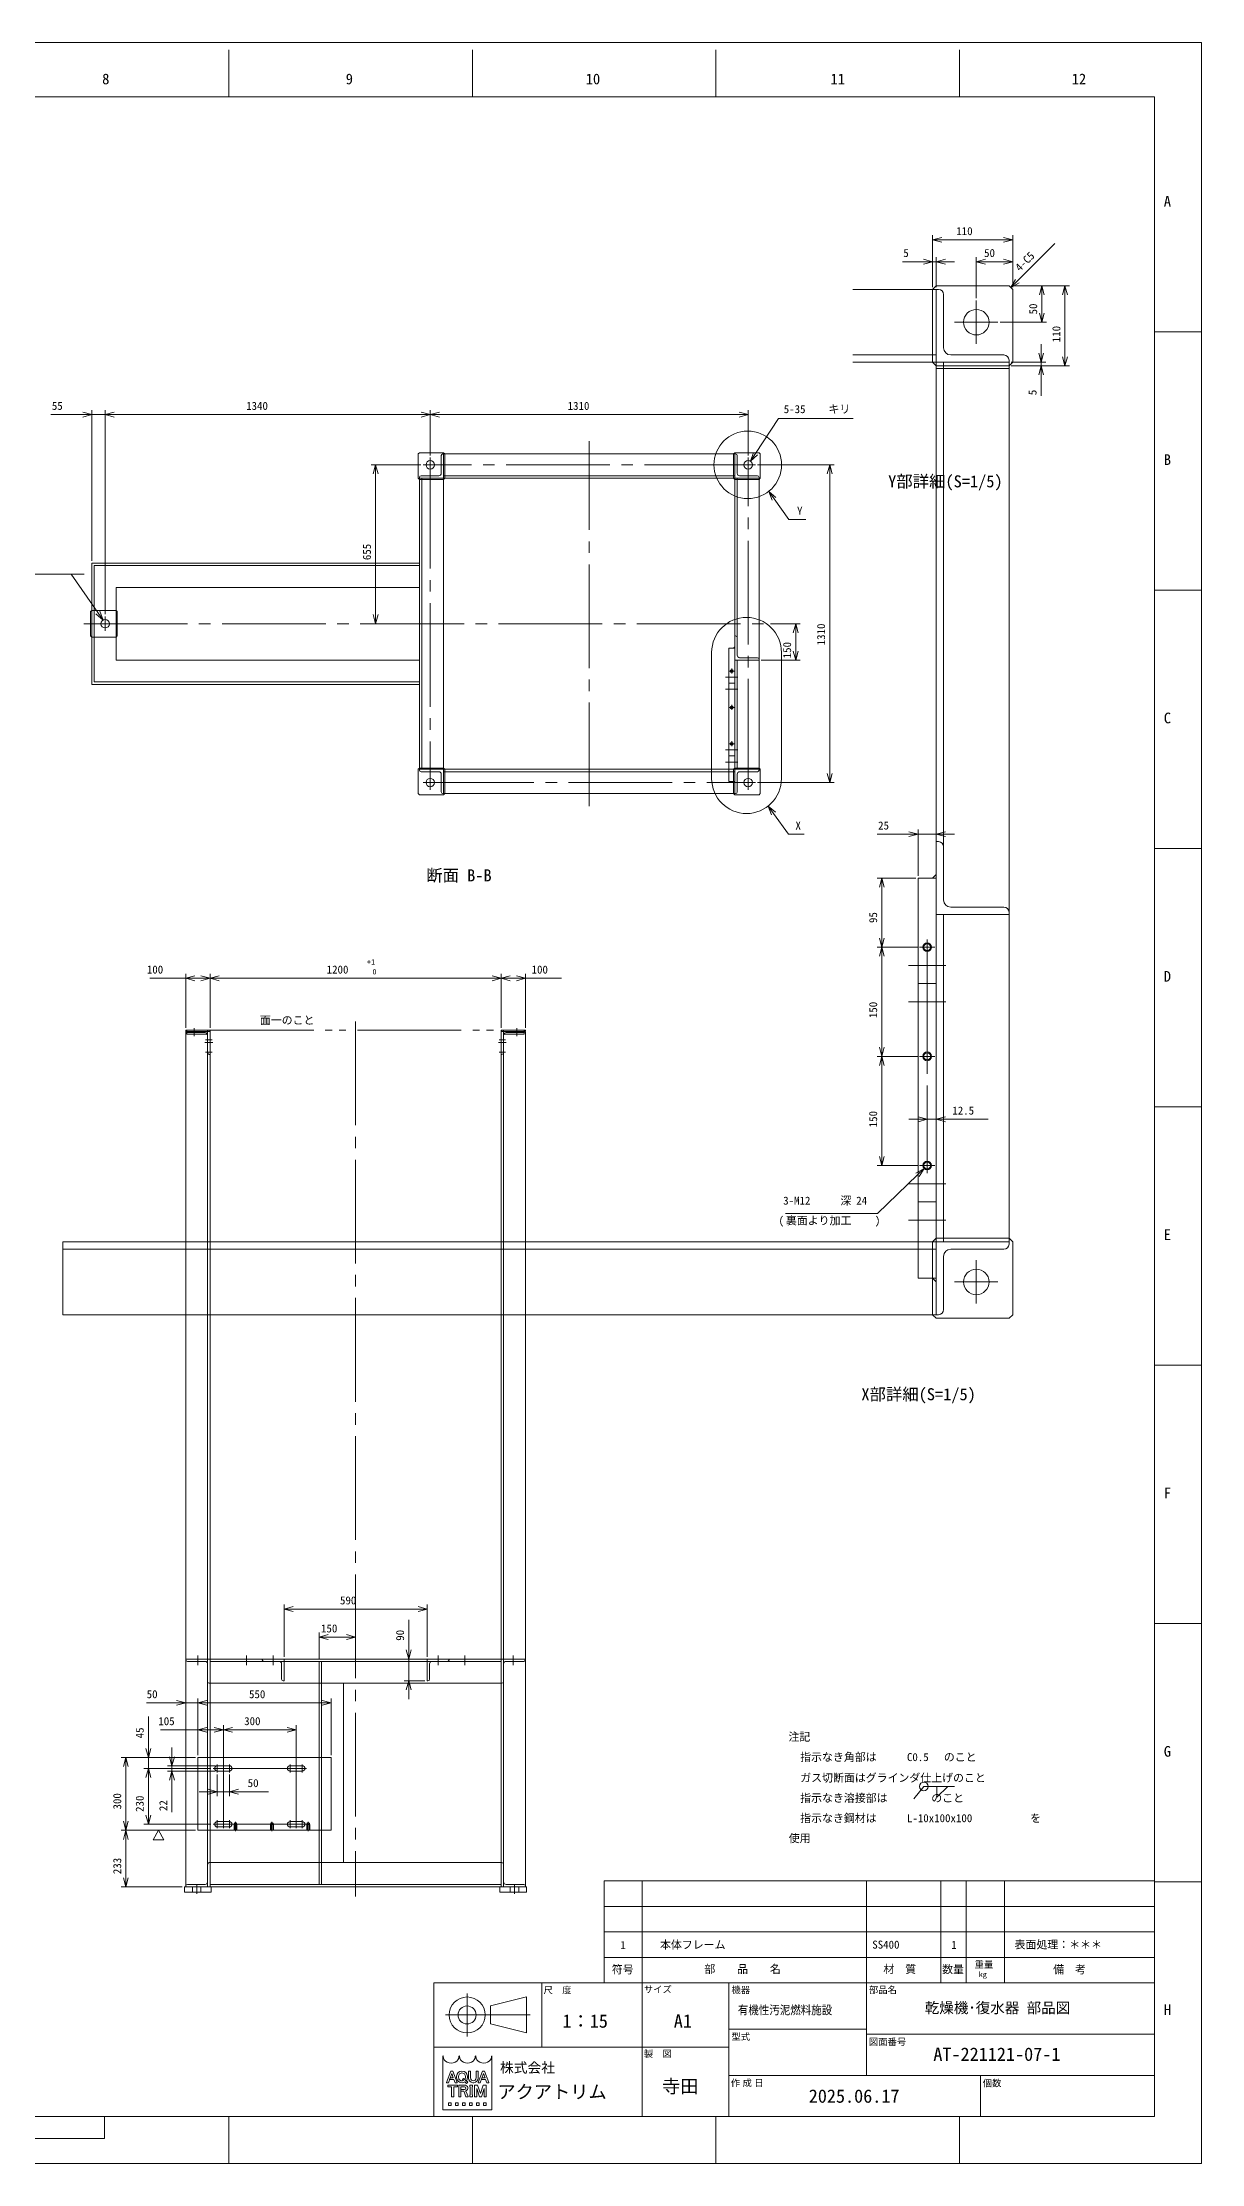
# Model space of a CAD drawing. Units: millimetres at full size, with parts at other scales. Extents: x -6212 to 6212, y -6130 to 4408.
# Drawn here: x 1434 to 6212, y -4336 to 4408 of the extents above; entities that cross this region are included whole.
import ezdxf
from ezdxf.enums import TextEntityAlignment as Align

# ---------------------------------------------------------------- set-up
doc = ezdxf.new("R2010")
doc.units = ezdxf.units.MM
doc.header["$LTSCALE"] = 47.4925
doc.linetypes.add('CHAIN2', pattern=[12, 9, -1, 1, -1])
doc.linetypes.add('DOUBLE_CHAIN2', pattern=[12.8, 9, -1, 0.6, -0.6, 0.6, -1])
for name, color, linetype, lineweight in [('0-0_90_FRAME', 2, 'Continuous', 9), ('0-1_91_BLANK', 6, 'Continuous', 9), ('0-2_08_DIM', 3, 'Continuous', 9), ('0-4_0', 134, 'Continuous', 9), ('0-5_05_CENTER', 2, 'CHAIN2', 9), ('0-6_04_HIDDEN', 7, 'Continuous', 9), ('0-7_10_DRAFT', 1, 'Continuous', 9), ('0-8_06_PHANTOM', 7, 'DOUBLE_CHAIN2', 9)]:
    doc.layers.add(name, color=color, linetype=linetype, lineweight=lineweight)
doc.layers.add('0-3_07_TEXT', color=3, linetype='Continuous')
doc.styles.add('ＭＳ ゴシック', font='')
doc.styles.add('ＭＳ Ｐゴシック', font='')
doc.styles.get('ＭＳ ゴシック').set_extended_font_data('MS Gothic')
doc.styles.get('ＭＳ Ｐゴシック').set_extended_font_data('MS PGothic')

# ---------------------------------------------------------------- blocks, each defined once
blk = doc.blocks.new('Weld-line')
at = {"layer": '0-2_08_DIM'}
blk.add_line((0, 0), (1, 0), dxfattribs=at)
blk = doc.blocks.new('Weld10-s5')
at = {"layer": '0-2_08_DIM'}
blk.add_circle((0, 0), 2, dxfattribs=at)
blk = doc.blocks.new('Weld10-a1')
at = {"layer": '0-2_08_DIM'}
blk.add_lwpolyline([(5, 0), (0, 5), (0, 0)], close=True, dxfattribs=at)
blk = doc.blocks.new('Jis_w20130906110600')
at = {"layer": '0-2_08_DIM'}
blk.add_line((-4.631, -5.765), (0, 0), dxfattribs=at)
blk.add_blockref('Weld10-s5', (0, 0), dxfattribs=at)
at = {"layer": '0-2_08_DIM', "xscale": 14, "yscale": 14}
blk.add_blockref('Weld-line', (0, 0), dxfattribs=at)
at = {"layer": '0-2_08_DIM', "xscale": -1, "rotation": 180}
blk.add_blockref('Weld10-a1', (6, 0), dxfattribs=at)
blk = doc.blocks.new('A$C508A7F88')
at = {"layer": '0-6_04_HIDDEN'}
for p, q in [((0, 0), (0, -90)), ((0, 0), (90, 0)), ((90, -3), (90, 0)), ((10, -83), (10, -20)), ((20, -10), (83, -10)), ((3, -90), (0, -90))]:
    blk.add_line(p, q, dxfattribs=at)
for centre, radius, start, end in [((3, -83), 7, 270, 0), ((20, -20), 10, 90, 180), ((83, -3), 7, 270, 0)]:
    blk.add_arc(centre, radius, start, end, dxfattribs=at)
blk = doc.blocks.new('A$C2B834F33')
at = {"layer": '0-6_04_HIDDEN'}
for p, q in [((0, 0), (-100, 0)), ((-100, -3), (-100, 0)), ((0, 0), (0, -100)), ((-93, -10), (-20, -10)), ((-10, -20), (-10, -93)), ((-3, -100), (0, -100))]:
    blk.add_line(p, q, dxfattribs=at)
for centre, radius, start, end in [((-93, -3), 7, 180, 270), ((-20, -20), 10, 0, 90), ((-3, -93), 7, 180, 270)]:
    blk.add_arc(centre, radius, start, end, dxfattribs=at)
blk = doc.blocks.new('M12Tz_1')
at = {"layer": '0-5_05_CENTER'}
for p, q in [((10.33, 0), (-10.33, 0)), ((0, -10.33), (0, 10.33))]:
    blk.add_line(p, q, dxfattribs=at)
at = {"layer": '0-6_04_HIDDEN'}
for radius in [6, 4.75]:
    blk.add_circle((0, 0), radius, dxfattribs=at)
blk = doc.blocks.new('p1ba01')
at = {"layer": '0-2_08_DIM'}
for p, q in [((0, 0), (-1.5, 2.598)), ((-1.5, 2.598), (1.5, 2.598)), ((1.5, 2.598), (0, 0))]:
    blk.add_line(p, q, dxfattribs=at)
blk = doc.blocks.new('A$C392A381D')
at = {"layer": '0-4_0'}
for p, q in [((22.5, 1095), (22.5, 398)), ((22.5, 345), (22.5, -105)), ((-1187.5, -115), (-12.5, -115))]:
    blk.add_line(p, q, dxfattribs=at)
for points in [[(12.5, 1095), (112.5, 1095), (112.5, -105), (12.5, -105)], [(-12.5, -155), (12.5, -155), (12.5, 395), (-12.5, 395)]]:
    blk.add_lwpolyline(points, close=True, dxfattribs=at)
at = {"layer": '0-4_0', "color": 3}
for points in [[(12.5, 395), (7.5, 395), (12.5, 400)], [(12.5, -155), (7.5, -155), (12.5, -160)]]:
    blk.add_lwpolyline(points, close=True, dxfattribs=at)
at = {"layer": '0-4_0'}
for points in [[(-12.5, -105), (-1187.5, -105), (-1187.5, -205), (12.5, -205), (12.5, -105)], [(112.5, -100), (117.5, -105), (117.5, -205), (112.5, -210), (12.5, -210), (7.5, -205)]]:
    blk.add_lwpolyline(points, dxfattribs=at)
blk.add_circle((67.5, -160), 17.5, dxfattribs=at)
at = {"layer": '0-5_05_CENTER'}
for p, q in [((-25.54, 275), (25.42, 275)), ((-25.54, 225), (25.42, 225)), ((-25.54, -25), (25.42, -25)), ((-25.54, -75), (25.42, -75)), ((67.5, -130.28), (67.5, -189.72)), ((97.22, -160), (37.78, -160))]:
    blk.add_line(p, q, dxfattribs=at)
at = {"layer": '0-6_04_HIDDEN'}
for p, q in [((-12.5, -105), (12.5, -105)), ((-12.5, -115), (12.5, -115)), ((12.5, -100), (112.5, -100))]:
    blk.add_line(p, q, dxfattribs=at)
blk.add_lwpolyline([(7.5, -205), (7.5, -105), (12.5, -100)], dxfattribs=at)
at = {"layer": '0-7_10_DRAFT'}
for p, q in [((-12.5, 250), (12.5, 250)), ((-12.5, -50), (12.5, -50))]:
    blk.add_line(p, q, dxfattribs=at)
at = {"layer": '0-4_0', "rotation": 180}
blk.add_blockref('A$C2B834F33', (12.5, 345), dxfattribs=at)
at = {"layer": '0-4_0', "xscale": -1}
blk.add_blockref('A$C2B834F33', (12.5, -105), dxfattribs=at)
at = {"layer": '0-6_04_HIDDEN', "rotation": 180}
for p in [(0, 300), (0, 150), (0, 0)]:
    blk.add_blockref('M12Tz_1', p, dxfattribs=at)
blk = doc.blocks.new('_Open30')
at = {"layer": '0-2_08_DIM'}
blk.add_line((0, 0), (-1, 0), dxfattribs=at)
blk.add_lwpolyline([(-1, 0.268), (0, 0), (-1, -0.268)], dxfattribs=at)

msp = doc.modelspace()

# ---------------------------------------------------------------- linework, layer by layer
at = {"layer": '0-0_90_FRAME'}
for p, q in [((2202.13, 4183.47), (2202.13, 4377.9)), ((3206.13, 4183.47), (3206.13, 4377.9)), ((4210.14, 4183.47), (4210.14, 4377.9)), ((5214.14, 4183.47), (5214.14, 4377.9)), ((6211.51, 3215.44), (6017.08, 3215.44)), ((6211.51, 2150.48), (6017.08, 2150.48)), ((6211.51, 1085.52), (6017.08, 1085.52)), ((6211.51, -1044.4), (6017.08, -1044.4)), ((6211.51, -2109.35), (6017.08, -2109.35)), ((3748.76, -3170.77), (3748.76, -3590.77)), ((3748.76, -3170.77), (6017.08, -3170.77)), ((3906.26, -3170.77), (3906.26, -3590.77)), ((4830.11, -3170.77), (4830.11, -3590.77)), ((5136.78, -3170.77), (5136.78, -3590.77)), ((5241.78, -3170.77), (5241.78, -3590.77)), ((5399.28, -3170.77), (5399.28, -3590.77)), ((6211.51, -3174.31), (6017.08, -3174.31)), ((3748.76, -3275.77), (6017.08, -3275.77)), ((3748.76, -3380.77), (6017.08, -3380.77)), ((3748.76, -3485.77), (6017.08, -3485.77)), ((3099.13, -4002.56), (3099.13, -4002.33)), ((3099.13, -4002.56), (3107.75, -4002.56)), ((3105.36, -4012.17), (3144.74, -4012.17)), ((3105.36, -4012.17), (3105.36, -4018.89)), ((3105.36, -4018.89), (3119.77, -4018.89)), ((3107.75, -4002.56), (3121.22, -3964.73)), ((3112.45, -3989.9), (3115.05, -3982.6)), ((3112.45, -3989.9), (3130.18, -3989.9)), ((3115.05, -3982.6), (3127.58, -3982.6)), ((3117.24, -3954.54), (3125.2, -3954.54)), ((3120.73, -4060.2), (3120.73, -4019.86)), ((3127.58, -3982.6), (3121.22, -3964.73)), ((3143.31, -4002.33), (3125.2, -3954.54)), ((3129.37, -4060.2), (3129.37, -4019.86)), ((3130.33, -4018.89), (3144.74, -4018.89)), ((3141.27, -3975.67), (3141.27, -3981.43)), ((3143.31, -4002.56), (3143.31, -4002.33)), ((3144.74, -4012.17), (3144.74, -4018.89)), ((3149.27, -3976.23), (3149.27, -3980.84)), ((3150.22, -4012.17), (3150.22, -4060.2)), ((3150.22, -4012.17), (3172.31, -4012.17)), ((3158.86, -4018.89), (3173.46, -4018.89)), ((3165.22, -3989.83), (3169.48, -3985.31)), ((3165.22, -3989.83), (3169.14, -3993.65)), ((3169.48, -3985.31), (3187.27, -3999.97)), ((3174.6, -3989.31), (3180.79, -3994.41)), ((3175.03, -3999.38), (3181.71, -4005.88)), ((3177.45, -3976.23), (3177.45, -3980.84)), ((3181.71, -4005.88), (3187.27, -3999.97)), ((3185.45, -3975.67), (3185.45, -3981.43)), ((3189.89, -3983.17), (3189.89, -3954.54)), ((3198.54, -3954.54), (3189.89, -3954.54)), ((3196.06, -4012.17), (3206.63, -4012.17)), ((3196.06, -4012.17), (3196.06, -4018.89)), ((3197.02, -4052.52), (3197.02, -4019.86)), ((3198.54, -3981.43), (3198.54, -3954.54)), ((3205.67, -4052.52), (3205.67, -4019.86)), ((3206.63, -4012.17), (3206.63, -4018.89)), ((3211.51, -4002.56), (3208.62, -4002.56)), ((3215.28, -4012.17), (3227.83, -4012.17)), ((3239.3, -4047.05), (3227.83, -4012.17)), ((3229.75, -4002.56), (3229.75, -4002.33)), ((3229.75, -4002.56), (3238.37, -4002.56)), ((3230.24, -3983.17), (3230.24, -3954.54)), ((3238.37, -4002.56), (3251.84, -3964.73)), ((3239.3, -4047.05), (3250.77, -4012.17)), ((3243.07, -3989.9), (3245.67, -3982.6)), ((3243.07, -3989.9), (3260.81, -3989.9)), ((3245.67, -3982.6), (3258.21, -3982.6)), ((3247.86, -3954.54), (3255.83, -3954.54)), ((3263.32, -4012.17), (3250.77, -4012.17)), ((3258.21, -3982.6), (3251.84, -3964.73)), ((3273.94, -4002.33), (3255.83, -3954.54)), ((3273.94, -4002.56), (3273.94, -4002.33)), ((3107.76, -4085.35), (3107.76, -4096.88)), ((3120.73, -4060.2), (3129.37, -4060.2)), ((3136.58, -4085.35), (3136.58, -4096.88)), ((3159.15, -4037.44), (3159.15, -4030.72)), ((3159.15, -4030.72), (3173.46, -4030.72)), ((3159.15, -4037.44), (3168.58, -4037.44)), ((3165.4, -4085.35), (3165.4, -4096.88)), ((3172.15, -4039.85), (3179.46, -4060.2)), ((3179.46, -4060.2), (3188.78, -4060.2)), ((3180.5, -4039.55), (3188.78, -4059.82)), ((3188.78, -4059.82), (3188.78, -4060.2)), ((3194.22, -4085.35), (3194.22, -4096.88)), ((3196.06, -4060.2), (3196.06, -4053.48)), ((3223.04, -4085.35), (3223.04, -4096.88)), ((3234.98, -4060.2), (3223.92, -4026.58)), ((3234.98, -4060.2), (3243.62, -4060.2)), ((3243.62, -4060.2), (3254.68, -4026.58)), ((3263.38, -4085.35), (3263.38, -4096.88)), ((2202.13, -4335.9), (2202.13, -4142.34)), ((3206.13, -4335.9), (3206.13, -4142.34)), ((4210.14, -4335.9), (4210.14, -4142.34)), ((5214.14, -4335.9), (5214.14, -4142.34))]:
    msp.add_line(p, q, dxfattribs=at)
at = {"layer": '0-0_90_FRAME', "color": 6}
for p, q in [((6211.51, 20.56), (6017.08, 20.56)), ((1689.74, -4232.08), (1689.74, -4142.34)), ((-1301.48, -4232.08), (1689.74, -4232.08))]:
    msp.add_line(p, q, dxfattribs=at)
at = {"layer": '0-0_90_FRAME', "color": 134}
for p, q in [((3184.44, -3812.46), (3184.44, -3634.26)), ((3492.58, -3855.95), (3492.58, -3590.77)), ((3748.76, -3590.77), (6017.08, -3590.77)), ((3906.26, -4142.34), (3906.26, -3590.77)), ((4263.69, -4142.34), (4263.69, -3590.77)), ((4830.11, -3590.77), (4830.11, -3972.63)), ((3095.34, -3723.36), (3444.32, -3723.36)), ((4263.69, -3781.7), (4830.11, -3781.7)), ((4830.11, -3802.91), (6017.08, -3802.91)), ((4263.69, -3855.95), (3047.08, -3855.95)), ((4263.69, -3972.63), (6017.08, -3972.63)), ((5300.72, -3972.63), (5300.72, -4142.34))]:
    msp.add_line(p, q, dxfattribs=at)
at = {"layer": '0-0_90_FRAME', "color": 6}
msp.add_lwpolyline([(-5628.82, -4142.34), (6017.08, -4142.34), (6017.08, 4183.47), (-5628.82, 4183.47)], close=True, dxfattribs=at)
at = {"layer": '0-0_90_FRAME', "color": 134}
for points in [[(3047.08, -4142.34), (6017.08, -4142.34), (6017.08, -3590.77), (3047.08, -3590.77)], [(3280.97, -3686.23), (3429.47, -3649.11), (3429.47, -3797.61), (3280.97, -3760.48)]]:
    msp.add_lwpolyline(points, close=True, dxfattribs=at)
at = {"layer": '0-0_90_FRAME'}
for points in [[(3286.43, -3892.27), (3286.43, -4114.17), (3084.71, -4114.17), (3084.71, -3892.27)], [(3099.13, -4002.56), (3099.13, -4002.33), (3117.24, -3954.54)], [(3143.31, -4002.56), (3134.69, -4002.56), (3130.18, -3989.9)], [(3150.22, -4060.2), (3158.86, -4060.2), (3158.86, -4018.89)], [(3215.28, -4012.17), (3215.28, -4060.2), (3223.93, -4060.2), (3223.92, -4026.58)], [(3221.59, -3981.43), (3221.59, -3954.54), (3230.24, -3954.54)], [(3229.75, -4002.56), (3229.75, -4002.33), (3247.86, -3954.54)], [(3254.68, -4026.58), (3254.68, -4060.2), (3263.32, -4060.2), (3263.32, -4012.17)], [(3273.94, -4002.56), (3265.32, -4002.56), (3260.81, -3989.9)], [(3107.76, -4085.35), (3119.29, -4085.35), (3119.29, -4096.88), (3107.76, -4096.88)], [(3136.58, -4085.35), (3148.11, -4085.35), (3148.11, -4096.88), (3136.58, -4096.88)], [(3165.4, -4085.35), (3176.93, -4085.35), (3176.93, -4096.88), (3165.4, -4096.88)], [(3194.22, -4085.35), (3205.74, -4085.35), (3205.74, -4096.88), (3194.22, -4096.88)], [(3196.06, -4060.2), (3206.63, -4060.2), (3206.63, -4053.48)], [(3223.04, -4085.35), (3234.56, -4085.35), (3234.56, -4096.88), (3223.04, -4096.88)], [(3263.38, -4085.35), (3251.85, -4085.35), (3251.85, -4096.88), (3263.38, -4096.88)]]:
    msp.add_lwpolyline(points, dxfattribs=at)
at = {"layer": '0-0_90_FRAME', "color": 134}
for radius in [74.25, 37.12]:
    msp.add_circle((3184.44, -3723.36), radius, dxfattribs=at)
at = {"layer": '0-0_90_FRAME'}
for centre, radius, start, end in [((3084.71, -3893.24), 0.961, 0, 90), ((3151.95, -3893.24), 0.961, 0, 180), ((3151.95, -3893.24), 0.961, 0, 90), ((3219.19, -3893.24), 0.961, 0, 180), ((3286.43, -3893.24), 0.961, 90, 180), ((3119.77, -4019.86), 0.961, 0, 90), ((3130.33, -4019.86), 0.961, 90, 180), ((3173.26, -4024.81), 5.91, 271.99706, 88.00294), ((3210.2, -3982.3), 20.32, 182.45003, 265.55526), ((3196.06, -4019.86), 0.961, 0, 90), ((3215.69, -3981.66), 17.15, 179.25279, 218.96457), ((3210.07, -3978.43), 15.99, 241.15773, 298.84227), ((3206.63, -4019.86), 0.961, 90, 180), ((3209.93, -3982.3), 20.32, 274.44474, 357.54997), ((3204.44, -3981.66), 17.15, 321.03543, 0.74721), ((3168.58, -4041.28), 3.84, 21.9283, 90), ((3174.69, -4041.93), 6.28, 22.27295, 58.55311), ((3196.06, -4052.52), 0.961, 270, 0), ((3206.63, -4052.52), 0.961, 180, 270)]:
    msp.add_arc(centre, radius, start, end, dxfattribs=at)
for centre, major_axis, ratio, start_param, end_param in [((3118.33, -3893.24), (-32.66, 0), 0.882353, 6.2831853, 9.424778), ((3185.57, -3893.24), (-32.66, 0), 0.882353, 6.2831853, 9.424778), ((3252.81, -3893.24), (-32.66, 0), 0.882353, 6.2831853, 9.424778), ((3163.36, -3975.67), (-22.09, 0), 0.956522, 3.1415927, 6.2831853), ((3163.36, -3981.43), (-22.09, 0), 0.956522, 6.2831853, 8.4104559), ((3163.36, -3976.23), (14.09, 0), 0.994718, 6.2831853, 9.424778), ((3163.36, -3980.87), (14.09, 0), 0.995036, 3.1415927, 5.1354926), ((3172.31, -4024.81), (-15.51, 0), 0.81482, 1.9440695, 4.712389), ((3163.36, -3980.87), (14.09, 0), 0.995036, 5.6366671, 6.2831853), ((3163.36, -3981.43), (-22.09, 0), 0.956522, 2.4802046, 3.1415927)]:
    msp.add_ellipse(centre, major_axis=major_axis, ratio=ratio, start_param=start_param, end_param=end_param, dxfattribs=at)
at = {"layer": '0-1_91_BLANK'}
msp.add_lwpolyline([(-6211.51, -4335.9), (6211.51, -4335.9), (6211.51, 4407.9), (-6211.51, 4407.9)], close=True, dxfattribs=at)
at = {"layer": '0-2_08_DIM'}
for p, q in [((5103.05, 3398.9), (5103.05, 3613.06)), ((5395.55, 3594.31), (5140.55, 3594.31)), ((5433.05, 3398.9), (5433.05, 3613.06)), ((5065.55, 3504.12), (4979.3, 3504.12)), ((5103.05, 3398.9), (5103.05, 3522.87)), ((5118.05, 3504.12), (5103.05, 3504.12)), ((5118.05, 3398.9), (5118.05, 3522.87)), ((5155.55, 3504.12), (5193.05, 3504.12)), ((5283.05, 3353.07), (5283.05, 3522.87)), ((5320.55, 3504.12), (5395.55, 3504.12)), ((5433.05, 3398.9), (5433.05, 3522.87)), ((5452.07, 3423.54), (5607.31, 3578.78)), ((5427.43, 3404.53), (5571.97, 3404.53)), ((5427.43, 3404.53), (5667.33, 3404.53)), ((5553.22, 3292.03), (5553.22, 3367.03)), ((5648.58, 3112.03), (5648.58, 3367.03)), ((5381.59, 3254.53), (5571.97, 3254.53)), ((5550.49, 3127.03), (5550.49, 3164.53)), ((5427.43, 3089.53), (5569.24, 3089.53)), ((5427.43, 3074.53), (5569.24, 3074.53)), ((5427.43, 3074.53), (5667.33, 3074.53)), ((5550.49, 3089.53), (5550.49, 3074.53)), ((5550.49, 3037.03), (5550.49, 2950.78)), ((1637.61, 2270.97), (1637.61, 2892.61)), ((1692.61, 2050.69), (1692.61, 2892.61)), ((1692.61, 2050.69), (1692.61, 2892.61)), ((3032.61, 2705.69), (3032.61, 2892.61)), ((3032.61, 2705.69), (3032.61, 2892.61)), ((4342.61, 2705.69), (4342.61, 2892.61)), ((1600.11, 2873.86), (1468.86, 2873.86)), ((1692.61, 2873.86), (1637.61, 2873.86)), ((2995.11, 2873.86), (1730.11, 2873.86)), ((1730.11, 2873.86), (1767.61, 2873.86)), ((3070.11, 2873.86), (4305.11, 2873.86)), ((2993.52, 2666.59), (2788.42, 2666.59)), ((2807.17, 2629.09), (2807.17, 2049.09)), ((4381.71, 2666.59), (4697.69, 2666.59)), ((4678.94, 2629.09), (4678.94, 1394.09)), ((4516.35, 2441.7), (4580.64, 2441.7)), ((1150.61, 2216.4), (1605.91, 2216.4)), ((2816.55, 2011.59), (2788.42, 2011.59)), ((4435.3, 2011.59), (4557.69, 2011.59)), ((4538.94, 1899.09), (4538.94, 1974.09)), ((4396.99, 1861.59), (4557.69, 1861.59)), ((4381.71, 1356.59), (4697.69, 1356.59)), ((4514.08, 1144.47), (4574.08, 1144.47)), ((5005.55, 1144.14), (4874.3, 1144.14)), ((5043.05, 972.74), (5043.05, 1162.89)), ((5118.05, 1144.14), (5043.05, 1144.14)), ((5118.05, 1122.74), (5118.05, 1162.89)), ((5155.55, 1144.14), (5193.05, 1144.14)), ((5033.68, 963.36), (4874.91, 963.36)), ((4893.66, 715.86), (4893.66, 925.86)), ((5040.18, 678.36), (4874.91, 678.36)), ((5040.18, 678.36), (4874.91, 678.36)), ((4893.66, 640.86), (4893.66, 265.86)), ((2024.8, 550.3), (1876.68, 550.3)), ((2024.8, 345.33), (2024.8, 569.05)), ((2087.3, 550.3), (2062.3, 550.3)), ((2124.8, 345.33), (2124.8, 569.05)), ((2124.8, 345.33), (2124.8, 569.05)), ((2162.3, 550.3), (3287.3, 550.3)), ((3324.8, 345.33), (3324.8, 569.05)), ((3324.8, 345.33), (3324.8, 569.05)), ((3362.3, 550.3), (3387.3, 550.3)), ((3424.8, 345.33), (3424.8, 569.05)), ((3424.8, 550.3), (3572.93, 550.3)), ((5040.18, 228.36), (4874.91, 228.36)), ((5040.18, 228.36), (4874.91, 228.36)), ((4893.66, 190.86), (4893.66, -184.14)), ((5043.05, -31.02), (5005.55, -31.02)), ((5080.55, -40.92), (5080.55, -12.27)), ((5080.55, -31.02), (5118.05, -31.02)), ((5118.05, -39.75), (5118.05, -12.27)), ((5155.55, -31.02), (5331.8, -31.02)), ((5040.18, -221.64), (4874.91, -221.64)), ((2429.8, -2246.67), (2429.8, -2031.3)), ((2982.3, -2050.05), (2467.3, -2050.05)), ((2943.82, -2218.54), (2943.82, -2094.79)), ((3019.8, -2246.67), (3019.8, -2031.3)), ((2574.8, -2256.67), (2574.8, -2146.87)), ((2687.3, -2165.62), (2612.3, -2165.62)), ((2724.8, -2246.67), (2724.8, -2146.87)), ((3010.43, -2256.04), (2925.07, -2256.04)), ((2943.82, -2346.04), (2943.82, -2256.04)), ((3010.43, -2346.04), (2925.07, -2346.04)), ((1987.3, -2436.84), (1863.55, -2436.84)), ((2024.8, -2434.3), (2024.8, -2418.09)), ((2074.8, -2436.84), (2024.8, -2436.84)), ((2074.8, -2652.67), (2074.8, -2418.09)), ((2074.8, -2652.67), (2074.8, -2418.09)), ((2112.3, -2436.84), (2587.3, -2436.84)), ((2112.3, -2436.84), (2149.8, -2436.84)), ((2624.8, -2652.67), (2624.8, -2418.09)), ((2943.82, -2383.54), (2943.82, -2421.04)), ((1870.78, -2624.54), (1870.78, -2493.29)), ((2074.8, -2652.67), (2074.8, -2529.22)), ((2179.8, -2697.67), (2179.8, -2529.22)), ((2179.8, -2697.67), (2179.8, -2529.22)), ((2479.8, -2697.67), (2479.8, -2529.22)), ((2074.8, -2547.97), (1921.05, -2547.97)), ((1968.05, -2658.54), (1968.05, -2621.04)), ((2142.3, -2547.97), (2112.3, -2547.97)), ((2217.3, -2547.97), (2442.3, -2547.97)), ((2065.43, -2662.04), (1759.23, -2662.04)), ((1777.98, -2699.54), (1777.98, -2924.54)), ((2065.43, -2662.04), (1852.03, -2662.04)), ((2128.38, -2707.04), (1852.03, -2707.04)), ((2128.38, -2707.04), (1852.03, -2707.04)), ((1870.78, -2707.04), (1870.78, -2662.04)), ((2145.43, -2696.04), (1949.3, -2696.04)), ((1968.05, -2696.04), (1968.05, -2718.04)), ((1870.78, -2744.54), (1870.78, -2782.04)), ((1870.78, -2744.54), (1870.78, -2899.54)), ((2145.43, -2718.04), (1949.3, -2718.04)), ((1968.05, -2755.54), (1968.05, -2886.79)), ((2154.8, -2732.56), (2154.8, -2821.91)), ((2204.8, -2732.56), (2204.8, -2821.91)), ((2117.3, -2803.16), (2079.8, -2803.16)), ((2154.8, -2803.16), (2204.8, -2803.16)), ((2242.3, -2803.16), (2366.05, -2803.16)), ((2065.43, -2962.04), (1759.23, -2962.04)), ((2065.43, -2962.04), (1759.23, -2962.04)), ((2128.38, -2937.04), (1852.03, -2937.04)), ((1777.98, -2999.54), (1777.98, -3157.54)), ((2010.43, -3195.04), (1759.23, -3195.04))]:
    msp.add_line(p, q, dxfattribs=at)
for points in [[(4775.07, 2857.89), (4467.19, 2857.89), (4372.63, 2712.68)], [(4449.33, 2526.76), (4510.95, 2441.7), (4516.35, 2441.7)], [(1662.85, 2057.75), (1552.01, 2216.4), (1546.61, 2216.4)], [(4447.06, 1229.53), (4508.68, 1144.47), (4514.08, 1144.47)], [(4497.17, -419.66), (4875.55, -419.66), (5040.63, -260.2)]]:
    msp.add_lwpolyline(points, dxfattribs=at)
at = {"layer": '0-4_0'}
for p, q in [((4773.93, 3119.53), (5118.05, 3119.53)), ((5103.05, 3089.53), (5118.05, 3074.53)), ((5118.05, 2750.64), (5118.05, 3089.53)), ((5148.05, 3089.53), (5148.05, 2750.64)), ((2997.61, 2611.59), (2997.61, 1411.59)), ((3087.61, 2621.59), (4287.61, 2621.59)), ((3092.61, 2611.59), (3087.61, 2606.59)), ((4282.61, 2611.59), (4287.61, 2606.59)), ((4297.61, 2611.59), (4297.61, 1914.59)), ((4297.61, 1861.59), (4297.61, 1411.59)), ((3092.61, 1411.59), (3087.61, 1416.59)), ((3087.61, 1401.59), (4262.61, 1401.59)), ((3324.8, -2266.04), (2124.8, -2266.04)), ((2574.8, -2266.04), (2574.8, -3185.04)), ((2584.8, -2266.04), (2584.8, -3185.04)), ((2674.8, -3095.04), (2674.8, -2356.04)), ((2574.8, -2662.04), (2124.8, -2662.04)), ((2154.8, -2696.04), (2204.8, -2696.04)), ((2454.8, -2696.04), (2504.8, -2696.04)), ((2204.8, -2718.04), (2154.8, -2718.04)), ((2504.8, -2718.04), (2454.8, -2718.04)), ((2124.8, -2962.04), (2574.8, -2962.04)), ((2154.8, -2926.04), (2204.8, -2926.04)), ((2204.8, -2948.04), (2154.8, -2948.04)), ((2454.8, -2926.04), (2504.8, -2926.04)), ((2504.8, -2948.04), (2454.8, -2948.04)), ((3324.8, -3185.04), (2124.8, -3185.04))]:
    msp.add_line(p, q, dxfattribs=at)
at = {"layer": '0-4_0', "color": 3}
for p, q in [((4192.25, 1373.24), (4192.25, 1893.55)), ((4480.24, 1893.55), (4480.24, 1373.24))]:
    msp.add_line(p, q, dxfattribs=at)
at = {"layer": '0-4_0'}
for points in [[(4773.93, 3389.53), (5118.05, 3389.53), (5118.05, 3089.53), (4773.93, 3089.53)], [(5418.05, 3074.53), (5433.05, 3089.53), (5433.05, 3389.53), (5418.05, 3404.53), (5118.05, 3404.53), (5103.05, 3389.53)], [(5118.05, 3089.53), (5418.05, 3089.53), (5418.05, 2750.64)], [(2987.61, 2606.59), (2982.61, 2611.59), (2982.61, 2711.59), (2987.61, 2716.59), (3087.61, 2716.59), (3092.61, 2711.59)], [(4387.61, 2606.59), (4392.61, 2611.59), (4392.61, 2711.59), (4387.61, 2716.59), (4287.61, 2716.59), (4282.61, 2711.59)], [(2987.61, 1771.59), (1647.61, 1771.59), (1647.61, 2251.59), (2987.61, 2251.59)], [(2987.61, 1861.59), (1737.61, 1861.59), (1737.61, 2161.59), (2987.61, 2161.59)], [(1637.61, 1956.59), (1632.61, 1961.59), (1632.61, 2061.59), (1637.61, 2066.59)], [(1737.61, 2066.59), (1742.61, 2061.59), (1742.61, 1961.59), (1737.61, 1956.59)], [(2987.61, 1416.59), (2982.61, 1411.59), (2982.61, 1311.59), (2987.61, 1306.59), (3087.61, 1306.59), (3092.61, 1311.59)], [(4262.61, 1411.59), (3087.61, 1411.59), (3087.61, 1311.59), (4287.61, 1311.59), (4287.61, 1411.59)], [(4387.61, 1416.59), (4392.61, 1411.59), (4392.61, 1311.59), (4387.61, 1306.59), (4287.61, 1306.59), (4282.61, 1311.59)], [(2029.8, 330.96), (2024.8, 330.96), (2024.8, -3195.04), (2124.8, -3195.04), (2124.8, 330.96), (2114.8, 330.96), (2114.8, -3195.04)], [(3419.8, 330.96), (3424.8, 330.96), (3424.8, -3195.04), (3324.8, -3195.04), (3324.8, 330.96), (3334.8, 330.96), (3334.8, -3195.04)]]:
    msp.add_lwpolyline(points, dxfattribs=at)
for points in [[(3087.61, 2711.59), (4287.61, 2711.59), (4287.61, 2611.59), (3087.61, 2611.59)], [(3087.61, 2611.59), (2987.61, 2611.59), (2987.61, 1411.59), (3087.61, 1411.59)], [(4287.61, 2611.59), (4387.61, 2611.59), (4387.61, 1411.59), (4287.61, 1411.59)], [(2987.61, 1761.59), (1637.61, 1761.59), (1637.61, 2261.59), (2987.61, 2261.59)], [(4262.61, 1361.59), (4287.61, 1361.59), (4287.61, 1911.59), (4262.61, 1911.59)], [(2114.8, 335.96), (2029.8, 335.96), (2029.8, 319.96), (2114.8, 319.96)], [(3334.8, 335.96), (3419.8, 335.96), (3419.8, 319.96), (3334.8, 319.96)], [(2124.8, -2356.04), (3324.8, -2356.04), (3324.8, -2256.04), (2124.8, -2256.04)], [(2124.8, -3095.04), (3324.8, -3095.04), (3324.8, -3195.04), (2124.8, -3195.04)], [(2019.8, -3217.04), (2129.8, -3217.04), (2129.8, -3195.04), (2019.8, -3195.04)], [(3319.8, -3217.04), (3429.8, -3217.04), (3429.8, -3195.04), (3319.8, -3195.04)]]:
    msp.add_lwpolyline(points, close=True, dxfattribs=at)
at = {"layer": '0-4_0', "color": 3}
for points in [[(4287.61, 1911.59), (4282.61, 1911.59), (4287.61, 1916.59)], [(4287.61, 1361.59), (4282.61, 1361.59), (4287.61, 1356.59)], [(2029.8, 330.96), (2026.8, 330.96), (2029.8, 333.96)], [(2114.8, 319.96), (2111.8, 319.96), (2114.8, 316.96)], [(2114.8, 330.96), (2117.8, 330.96), (2114.8, 333.96)], [(2124.8, 330.96), (2121.8, 330.96), (2124.8, 333.96)], [(3324.8, 330.96), (3327.8, 330.96), (3324.8, 333.96)], [(3334.8, 330.96), (3331.8, 330.96), (3334.8, 333.96)], [(3334.8, 319.96), (3337.8, 319.96), (3334.8, 316.96)], [(3419.8, 330.96), (3422.8, 330.96), (3419.8, 333.96)]]:
    msp.add_lwpolyline(points, close=True, dxfattribs=at)
at = {"layer": '0-4_0'}
for centre, radius in [((5283.05, 3254.53), 52.5), ((3032.61, 2666.59), 17.5), ((4342.61, 2666.59), 17.5), ((1692.61, 2011.59), 17.5), ((3032.61, 1356.59), 17.5), ((4342.61, 1356.59), 17.5)]:
    msp.add_circle(centre, radius, dxfattribs=at)
at = {"layer": '0-4_0', "color": 3}
msp.add_circle((4341.22, 2666.66), 139.33, dxfattribs=at)
for centre, start, end in [((4336.24, 1893.55), 0, 180), ((4336.24, 1373.24), 180, 0)]:
    msp.add_arc(centre, 144, start, end, dxfattribs=at)
at = {"layer": '0-4_0'}
for centre, start, end in [((2154.8, -2707.04), 90, 270), ((2204.8, -2707.04), 270, 90), ((2454.8, -2707.04), 90, 270), ((2504.8, -2707.04), 270, 90), ((2154.8, -2937.04), 90, 270), ((2204.8, -2937.04), 270, 90), ((2454.8, -2937.04), 90, 270), ((2504.8, -2937.04), 270, 90)]:
    msp.add_arc(centre, 11, start, end, dxfattribs=at)
at = {"layer": '0-5_05_CENTER'}
for p, q in [((5283.05, 3165.36), (5283.05, 3343.69)), ((5372.22, 3254.53), (5193.89, 3254.53)), ((3687.61, 1258.96), (3687.61, 2764.23)), ((3002.89, 2666.59), (3062.33, 2666.59)), ((3032.61, 2636.87), (3032.61, 2696.32)), ((4372.34, 2666.59), (4312.89, 2666.59)), ((4342.61, 2636.87), (4342.61, 2696.32)), ((1604.43, 2011.59), (4425.92, 2011.59)), ((1722.33, 2011.59), (1662.89, 2011.59)), ((1692.61, 1981.87), (1692.61, 2041.31)), ((4249.57, 1791.59), (4300.53, 1791.59)), ((4249.57, 1741.59), (4300.53, 1741.59)), ((4249.57, 1491.59), (4300.53, 1491.59)), ((4249.57, 1441.59), (4300.53, 1441.59)), ((3002.89, 1356.59), (3062.33, 1356.59)), ((3032.61, 1386.31), (3032.61, 1326.87)), ((4372.34, 1356.59), (4312.89, 1356.59)), ((4342.61, 1386.31), (4342.61, 1326.87)), ((5080.55, 678.36), (5080.55, -221.64)), ((2724.8, 372.01), (2724.8, -3234.86)), ((2060.12, 344.71), (2060.12, 310.87)), ((2103.77, 285.96), (2136, 285.96)), ((2133.26, 295.96), (2106.5, 295.96)), ((3345.84, 285.96), (3313.61, 285.96)), ((3316.35, 295.96), (3343.11, 295.96)), ((3389.48, 344.71), (3389.48, 310.87)), ((2133.26, 245.96), (2106.5, 245.96)), ((3316.35, 245.96), (3343.11, 245.96)), ((2074.8, -2241.11), (2074.8, -2281.32)), ((2274.8, -2241.11), (2274.8, -2281.32)), ((2384.8, -2241.11), (2384.8, -2281.32)), ((3064.8, -2241.11), (3064.8, -2281.32)), ((3174.8, -2241.11), (3174.8, -2281.32)), ((3374.8, -2241.11), (3374.8, -2281.32)), ((2137.75, -2707.04), (2221.86, -2707.04)), ((2154.8, -2723.19), (2154.8, -2690.9)), ((2204.8, -2723.19), (2204.8, -2690.9)), ((2437.75, -2707.04), (2521.86, -2707.04)), ((2454.8, -2723.19), (2454.8, -2690.9)), ((2504.8, -2723.19), (2504.8, -2690.9)), ((2137.75, -2937.04), (2221.86, -2937.04)), ((2154.8, -2953.19), (2154.8, -2920.9)), ((2204.8, -2953.19), (2204.8, -2920.9)), ((2229.8, -2927.07), (2229.8, -2966.05)), ((2379.8, -2927.07), (2379.8, -2966.05)), ((2437.75, -2937.04), (2521.86, -2937.04)), ((2454.8, -2953.19), (2454.8, -2920.9)), ((2504.8, -2953.19), (2504.8, -2920.9)), ((2529.8, -2927.07), (2529.8, -2966.05)), ((2069.8, -3187.51), (2069.8, -3224.34)), ((3379.8, -3187.51), (3379.8, -3224.34))]:
    msp.add_line(p, q, dxfattribs=at)
for points in [[(3032.61, 1356.59), (4342.61, 1356.59), (4342.61, 2666.59), (3032.61, 2666.59)], [(2179.8, -2937.04), (2479.8, -2937.04), (2479.8, -2707.04), (2179.8, -2707.04)]]:
    msp.add_lwpolyline(points, close=True, dxfattribs=at)
at = {"layer": '0-6_04_HIDDEN'}
for p, q in [((5103.05, 3389.53), (5103.05, 3089.53)), ((5118.05, 3074.53), (5418.05, 3074.53)), ((3092.61, 2711.59), (3092.61, 2611.59)), ((4282.61, 2711.59), (4282.61, 2611.59)), ((3087.61, 2606.59), (2987.61, 2606.59)), ((4287.61, 2606.59), (4387.61, 2606.59)), ((1637.61, 2066.59), (1737.61, 2066.59)), ((1737.61, 1956.59), (1637.61, 1956.59)), ((3087.61, 1416.59), (2987.61, 1416.59)), ((3092.61, 1311.59), (3092.61, 1411.59)), ((4262.61, 1411.59), (4287.61, 1411.59)), ((4262.61, 1401.59), (4287.61, 1401.59)), ((4287.61, 1416.59), (4387.61, 1416.59)), ((2029.8, 330.96), (2114.8, 330.96)), ((3419.8, 330.96), (3334.8, 330.96)), ((2223.8, -2938.04), (2223.8, -2962.04)), ((2235.8, -2938.04), (2223.8, -2938.04)), ((2225.05, -2933.04), (2225.05, -2962.04)), ((2229.8, -2930.3), (2234.55, -2933.04)), ((2234.55, -2933.04), (2234.55, -2962.04)), ((2235.8, -2938.04), (2235.8, -2962.04)), ((2373.8, -2938.04), (2373.8, -2962.04)), ((2385.8, -2938.04), (2373.8, -2938.04)), ((2375.05, -2933.04), (2375.05, -2962.04)), ((2379.8, -2930.3), (2384.55, -2933.04)), ((2384.55, -2933.04), (2384.55, -2962.04)), ((2385.8, -2938.04), (2385.8, -2962.04)), ((2523.8, -2938.04), (2523.8, -2962.04)), ((2535.8, -2938.04), (2523.8, -2938.04)), ((2525.05, -2933.04), (2525.05, -2962.04)), ((2529.8, -2930.3), (2534.55, -2933.04)), ((2534.55, -2933.04), (2534.55, -2962.04)), ((2535.8, -2938.04), (2535.8, -2962.04)), ((2052.3, -3195.04), (2052.3, -3217.04)), ((2087.3, -3195.04), (2087.3, -3217.04)), ((3362.3, -3195.04), (3362.3, -3217.04)), ((3397.3, -3195.04), (3397.3, -3217.04))]:
    msp.add_line(p, q, dxfattribs=at)
for points in [[(4282.61, 1311.59), (4282.61, 1411.59), (4287.61, 1416.59)], [(2124.8, -2662.04), (2074.8, -2662.04), (2074.8, -2962.04), (2124.8, -2962.04)], [(2574.8, -2962.04), (2624.8, -2962.04), (2624.8, -2662.04), (2574.8, -2662.04)], [(2234.55, -2933.04), (2225.05, -2933.04), (2229.8, -2930.3)], [(2384.55, -2933.04), (2375.05, -2933.04), (2379.8, -2930.3)], [(2534.55, -2933.04), (2525.05, -2933.04), (2529.8, -2930.3)]]:
    msp.add_lwpolyline(points, dxfattribs=at)
at = {"layer": '0-7_10_DRAFT'}
for p, q in [((3713.58, 2011.59), (3661.65, 2011.59)), ((3687.61, 1985.63), (3687.61, 2037.56)), ((4262.61, 1766.59), (4287.61, 1766.59)), ((4262.61, 1466.59), (4287.61, 1466.59))]:
    msp.add_line(p, q, dxfattribs=at)
at = {"layer": '0-7_10_DRAFT', "linetype": 'CHAIN2'}
for p, q in [((2179.8, -2723.19), (2179.8, -2690.9)), ((2479.8, -2723.19), (2479.8, -2690.9)), ((2179.8, -2953.19), (2179.8, -2920.9)), ((2479.8, -2953.19), (2479.8, -2920.9))]:
    msp.add_line(p, q, dxfattribs=at)
at = {"layer": '0-8_06_PHANTOM'}
msp.add_line((2124.8, 335.96), (3324.8, 335.96), dxfattribs=at)

# ---------------------------------------------------------------- block references
at = {"layer": '0-2_08_DIM'}
for name, p, xscale, yscale, rotation in [('_Open30', (5103.05, 3594.31), 37.5, 37.5, 180), ('_Open30', (5118.05, 3504.12), 37.5, 37.5, 180), ('_Open30', (5283.05, 3504.12), 37.5, 37.5, 180), ('_Open30', (5425.55, 3397.03), 37.5, 37.5, 225), ('_Open30', (5553.22, 3404.53), 37.5, 37.5, 90), ('_Open30', (5648.58, 3404.53), 37.5, 37.5, 90), ('_Open30', (5553.22, 3254.53), 37.5, 37.5, 270), ('_Open30', (5550.49, 3089.53), 37.5, 37.5, 270), ('_Open30', (5550.49, 3074.53), 37.5, 37.5, 90), ('_Open30', (5648.58, 3074.53), 37.5, 37.5, 270), ('_Open30', (1692.61, 2873.86), 37.5, 37.5, 180), ('_Open30', (1692.61, 2873.86), 37.5, 37.5, 180), ('_Open30', (3032.61, 2873.86), 37.5, 37.5, 180), ('_Open30', (4352.16, 2681.26), 37.5, 37.5, 236.9259), ('_Open30', (2807.17, 2666.59), 37.5, 37.5, 90), ('_Open30', (4678.94, 2666.59), 37.5, 37.5, 90), ('_Open30', (4427.33, 2557.12), 37.5, 37.5, 125.92222), ('_Open30', (1684.32, 2027), 37.5, 37.5, 304.93697), ('_Open30', (2807.17, 2011.59), 37.5, 37.5, 270), ('_Open30', (4538.94, 2011.59), 37.5, 37.5, 90), ('_Open30', (4538.94, 1861.59), 37.5, 37.5, 270), ('_Open30', (4678.94, 1356.59), 37.5, 37.5, 270), ('_Open30', (4425.06, 1259.89), 37.5, 37.5, 125.92222), ('_Open30', (5118.05, 1144.14), 37.5, 37.5, 180), ('_Open30', (4893.66, 963.36), 37.5, 37.5, 90), ('_Open30', (4893.66, 678.36), 37.5, 37.5, 270), ('_Open30', (4893.66, 678.36), 37.5, 37.5, 90), ('_Open30', (2024.8, 550.3), 37.5, 37.5, 180), ('_Open30', (2124.8, 550.3), 37.5, 37.5, 180), ('_Open30', (3324.8, 550.3), 37.5, 37.5, 180), ('_Open30', (4893.66, 228.36), 37.5, 37.5, 270), ('_Open30', (4893.66, 228.36), 37.5, 37.5, 90), ('_Open30', (5118.05, -31.02), 37.5, 37.5, 180), ('_Open30', (4893.66, -221.64), 37.5, 37.5, 270), ('_Open30', (5067.6, -234.15), 37.5, 37.5, 44.00793), ('_Open30', (2429.8, -2050.05), 37.5, 37.5, 180), ('_Open30', (2574.8, -2165.62), 37.5, 37.5, 180), ('_Open30', (2943.82, -2256.04), 37.5, 37.5, 270), ('_Open30', (2943.82, -2346.04), 37.5, 37.5, 90), ('_Open30', (2074.8, -2436.84), 37.5, 37.5, 180), ('_Open30', (2074.8, -2436.84), 37.5, 37.5, 180), ('_Open30', (2074.8, -2547.97), 37.5, 37.5, 180), ('_Open30', (2179.8, -2547.97), 37.5, 37.5, 180), ('_Open30', (1777.98, -2662.04), 37.5, 37.5, 90), ('_Open30', (1870.78, -2662.04), 37.5, 37.5, 270), ('_Open30', (1870.78, -2707.04), 37.5, 37.5, 90), ('_Open30', (1870.78, -2707.04), 37.5, 37.5, 90), ('_Open30', (1968.05, -2696.04), 37.5, 37.5, 270), ('_Open30', (1968.05, -2718.04), 37.5, 37.5, 90), ('_Open30', (2204.8, -2803.16), 37.5, 37.5, 180), ('_Open30', (1777.98, -2962.04), 37.5, 37.5, 270), ('_Open30', (1777.98, -2962.04), 37.5, 37.5, 90), ('_Open30', (1870.78, -2937.04), 37.5, 37.5, 270), ('p1ba01', (1912.33, -2962.04), 15, 15, 180), ('_Open30', (1777.98, -3195.04), 37.5, 37.5, 270)]:
    msp.add_blockref(name, p, dxfattribs=dict(at, xscale=xscale, yscale=yscale, rotation=rotation))
for name, p, xscale, yscale in [('_Open30', (5433.05, 3594.31), 37.5, 37.5), ('_Open30', (5103.05, 3504.12), 37.5, 37.5), ('_Open30', (5433.05, 3504.12), 37.5, 37.5), ('_Open30', (1637.61, 2873.86), 37.5, 37.5), ('_Open30', (3032.61, 2873.86), 37.5, 37.5), ('_Open30', (4342.61, 2873.86), 37.5, 37.5), ('_Open30', (5043.05, 1144.14), 37.5, 37.5), ('_Open30', (2124.8, 550.3), 37.5, 37.5), ('_Open30', (3324.8, 550.3), 37.5, 37.5), ('_Open30', (3424.8, 550.3), 37.5, 37.5), ('_Open30', (5080.55, -31.02), 37.5, 37.5), ('_Open30', (3019.8, -2050.05), 37.5, 37.5), ('_Open30', (2724.8, -2165.62), 37.5, 37.5), ('_Open30', (2024.8, -2436.84), 37.5, 37.5), ('_Open30', (2624.8, -2436.84), 37.5, 37.5), ('_Open30', (2179.8, -2547.97), 37.5, 37.5), ('_Open30', (2479.8, -2547.97), 37.5, 37.5), ('_Open30', (2154.8, -2803.16), 37.5, 37.5), ('Jis_w20130906110600', (5066.81, -2781.11), 9, 9)]:
    msp.add_blockref(name, p, dxfattribs=dict(at, xscale=xscale, yscale=yscale))
at = {"layer": '0-4_0', "xscale": 3, "yscale": 3, "rotation": 180}
msp.add_blockref('A$C2B834F33', (5118.05, 3089.53), dxfattribs=at)
at = {"layer": '0-4_0', "xscale": 3, "yscale": 3}
msp.add_blockref('A$C392A381D', (5080.55, -221.64), dxfattribs=at)
at = {"layer": '0-4_0', "xscale": -1, "rotation": 180}
msp.add_blockref('A$C2B834F33', (3087.61, 2611.59), dxfattribs=at)
at = {"layer": '0-4_0', "rotation": 180}
for p in [(4287.61, 2611.59), (4287.61, 1861.59)]:
    msp.add_blockref('A$C2B834F33', p, dxfattribs=at)
at = {"layer": '0-4_0'}
msp.add_blockref('A$C2B834F33', (3087.61, 1411.59), dxfattribs=at)
at = {"layer": '0-4_0', "xscale": -1}
msp.add_blockref('A$C2B834F33', (4287.61, 1411.59), dxfattribs=at)
at = {"layer": '0-6_04_HIDDEN', "rotation": 180}
for name, p in [('M12Tz_1', (4275.11, 1816.59)), ('M12Tz_1', (4275.11, 1666.59)), ('M12Tz_1', (4275.11, 1516.59)), ('A$C2B834F33', (3324.8, -3195.04))]:
    msp.add_blockref(name, p, dxfattribs=at)
at = {"layer": '0-6_04_HIDDEN'}
for name, p in [('A$C2B834F33', (2124.8, 335.96)), ('A$C2B834F33', (2124.8, -2256.04)), ('A$C508A7F88', (3019.8, -2256.04))]:
    msp.add_blockref(name, p, dxfattribs=at)
at = {"layer": '0-6_04_HIDDEN', "xscale": -1}
for name, p in [('A$C2B834F33', (3324.8, 335.96)), ('A$C508A7F88', (2429.8, -2256.04)), ('A$C2B834F33', (3324.8, -2256.04))]:
    msp.add_blockref(name, p, dxfattribs=at)
at = {"layer": '0-6_04_HIDDEN', "xscale": -1, "rotation": 180}
msp.add_blockref('A$C2B834F33', (2124.8, -3195.04), dxfattribs=at)

# ---------------------------------------------------------------- texts
at = {"layer": '0-0_90_FRAME', "color": 134}
for s, height, style, p in [('8', 43.99, 'ＭＳ ゴシック', (1680.13, 4222.19)), ('9', 43.99, 'ＭＳ ゴシック', (2684.13, 4222.19)), ('10', 43.99, 'ＭＳ ゴシック', (3673.13, 4222.19)), ('11', 43.99, 'ＭＳ ゴシック', (4682.14, 4222.19)), ('12', 43.99, 'ＭＳ ゴシック', (5676.14, 4222.19)), ('A', 43.99, 'ＭＳ ゴシック', (6055.73, 3717.92)), ('B', 43.99, 'ＭＳ ゴシック', (6055.73, 2652.96)), ('C', 43.99, 'ＭＳ ゴシック', (6055.73, 1588)), ('D', 43.99, 'ＭＳ ゴシック', (6055.73, 523.04)), ('E', 43.99, 'ＭＳ ゴシック', (6055.73, -541.92)), ('F', 43.99, 'ＭＳ ゴシック', (6055.73, -1606.87)), ('G', 43.99, 'ＭＳ ゴシック', (6055.73, -2671.83)), ('尺\u3000度', 27.49, 'ＭＳ Ｐゴシック', (3499.31, -3642.73)), ('サイズ', 27.49, 'ＭＳ Ｐゴシック', (3912.98, -3639.94)), ('機器', 27.49, 'ＭＳ Ｐゴシック', (4273.88, -3642.11)), ('部品名', 27.49, 'ＭＳ Ｐゴシック', (4840.31, -3642.11)), ('乾燥機･復水器 部品図', 43.99, 'ＭＳ ゴシック', (5070.46, -3728.93)), ('1：15', 54.99, 'ＭＳ ゴシック', (3577.59, -3792.3)), ('A1', 54.99, 'ＭＳ ゴシック', (4036.24, -3792.3)), ('H', 43.99, 'ＭＳ ゴシック', (6055.73, -3736.79)), ('型式', 27.49, 'ＭＳ Ｐゴシック', (4273.88, -3834.92)), ('図面番号', 27.49, 'ＭＳ Ｐゴシック', (4840.31, -3856.13)), ('製\u3000図', 27.49, 'ＭＳ Ｐゴシック', (3912.99, -3905.12)), ('AT-221121-07-1', 54.99, 'ＭＳ ゴシック', (5106.04, -3928.97)), ('寺田', 54.99, 'ＭＳ ゴシック', (3987.51, -4061.26)), ('作 成 日', 27.49, 'ＭＳ Ｐゴシック', (4271.29, -4025.4)), ('個数', 27.49, 'ＭＳ Ｐゴシック', (5309.63, -4026.43)), ('2025.06.17', 54.99, 'ＭＳ ゴシック', (4592.45, -4101.6))]:
    msp.add_text(s, height=height, dxfattribs=dict(at, style=style)).set_placement(p, align=Align.BOTTOM_LEFT)
at = {"layer": '0-0_90_FRAME', "color": 3, "style": 'ＭＳ ゴシック'}
for s, height, p in [('1', 32.99, (3816.14, -3461.43)), ('本体フレーム', 32.99, (3979.41, -3460.28)), ('SS400', 32.99, (4854.29, -3459.68)), ('1', 32.99, (5179.74, -3460.68)), ('重量', 27.49, (5276.08, -3536.88)), ('表面処理：＊＊＊', 32.99, (5440.79, -3459.44)), ('符号', 32.99, (3780.83, -3562.17)), ('部\u3000\u3000品\u3000\u3000名', 32.99, (4162.31, -3560.54)), ('材\u3000質', 32.99, (4900.14, -3561.08)), ('数量', 32.99, (5142.29, -3561.42)), ('kg', 21.99, (5292.65, -3573.57)), ('備  考', 32.99, (5599.98, -3562.17))]:
    msp.add_text(s, height=height, dxfattribs=at).set_placement(p, align=Align.BOTTOM_LEFT)
at = {"layer": '0-0_90_FRAME', "color": 134, "style": 'ＭＳ ゴシック', "width": 0.9}
msp.add_text('有機性汚泥燃料施設', height=35.19, dxfattribs=at).set_placement((4300.3, -3731.09), align=Align.BOTTOM_LEFT)
at = {"layer": '0-0_90_FRAME', "style": 'ＭＳ ゴシック'}
for s, height, p in [('株式会社', 41.57, (3319.95, -3973.83)), ('アクアトリム', 54.99, (3309.51, -4083.97))]:
    msp.add_text(s, height=height, dxfattribs=at).set_placement(p, align=Align.BOTTOM_LEFT)
at = {"layer": '0-2_08_DIM'}
for s, height, style, p in [('110', 32.99, 'ＭＳ ゴシック', (5200.55, 3603.68)), ('5', 32.99, 'ＭＳ ゴシック', (4982.25, 3513.49)), ('50', 32.99, 'ＭＳ ゴシック', (5315.19, 3513.49)), ('55', 32.99, 'ＭＳ ゴシック', (1472.88, 2883.24)), ('1340', 32.99, 'ＭＳ ゴシック', (2273.68, 2883.24)), ('1310', 32.99, 'ＭＳ ゴシック', (3598.68, 2883.24)), ('5-35', 32.99, 'ＭＳ ゴシック', (4489.44, 2869.83)), ('キリ', 32.99, 'ＭＳ Ｐゴシック', (4673.73, 2869.83)), ('Y部詳細(S=1/5)', 49.49, 'ＭＳ ゴシック', (4919.71, 2558.94)), ('Y', 32.99, 'ＭＳ ゴシック', (4544.21, 2450.7)), ('X', 32.99, 'ＭＳ ゴシック', (4537.65, 1153.47)), ('25', 32.99, 'ＭＳ ゴシック', (4878.32, 1153.51)), ('断面 B-B', 49.49, 'ＭＳ ゴシック', (3015.78, 934.78)), ('+1', 21.99, 'ＭＳ ゴシック', (2771.23, 599.67)), ('100', 32.99, 'ＭＳ ゴシック', (1864.49, 559.67)), ('1200', 32.99, 'ＭＳ ゴシック', (2605.52, 559.67)), (' 0', 21.99, 'ＭＳ ゴシック', (2776.95, 559.67)), ('100', 32.99, 'ＭＳ ゴシック', (3450.12, 559.67)), ('面一のこと', 32.99, 'ＭＳ ゴシック', (2330.21, 350.93)), ('12.5', 32.99, 'ＭＳ ゴシック', (5184.21, -21.65)), ('深', 32.99, 'ＭＳ Ｐゴシック', (4722.89, -392.88)), ('(', 32.99, 'ＭＳ ゴシック', (4468.16, -474.84)), ('3-M12', 32.99, 'ＭＳ ゴシック', (4487.17, -392.88)), ('裏面より加工', 32.99, 'ＭＳ Ｐゴシック', (4498.16, -474.84)), ('24', 32.99, 'ＭＳ ゴシック', (4788.32, -392.88)), (')', 32.99, 'ＭＳ ゴシック', (4865.18, -474.84)), ('X部詳細(S=1/5)', 49.49, 'ＭＳ ゴシック', (4809.3, -1204.18)), ('590', 32.99, 'ＭＳ ゴシック', (2660.52, -2040.68)), ('150', 32.99, 'ＭＳ ゴシック', (2582.3, -2156.25)), ('50', 32.99, 'ＭＳ ゴシック', (1863.82, -2427.46)), ('550', 32.99, 'ＭＳ ゴシック', (2285.52, -2427.46)), ('105', 32.99, 'ＭＳ ゴシック', (1911.68, -2538.59)), ('300', 32.99, 'ＭＳ ゴシック', (2265.52, -2538.59)), ('50', 32.99, 'ＭＳ ゴシック', (2280.07, -2793.79))]:
    msp.add_text(s, height=height, dxfattribs=dict(at, style=style)).set_placement(p, align=Align.BOTTOM_LEFT)
at = {"layer": '0-2_08_DIM', "style": 'ＭＳ ゴシック'}
for s, rotation, p in [('4-C5', 45, (5469.8, 3454.53)), ('50', 90, (5543.84, 3286.67)), ('110', 90, (5639.21, 3172.03)), ('5', 90, (5541.11, 2953.72)), ('655', 90, (2797.8, 2273.74)), ('150', 90, (4529.56, 1869.09)), ('1310', 90, (4669.57, 1922.66)), ('95', 90, (4884.28, 778)), ('150', 90, (4884.28, 385.86)), ('150', 90, (4884.28, -64.14)), ('90', 90, (2934.45, -2180.78)), ('45', 90, (1861.41, -2583.03)), ('300', 90, (1768.61, -2876.33)), ('230', 90, (1861.41, -2886.33)), ('22', 90, (1958.68, -2882.78)), ('233', 90, (1768.61, -3142.83))]:
    msp.add_text(s, height=32.99, rotation=rotation, dxfattribs=at).set_placement(p, align=Align.BOTTOM_LEFT)
at = {"layer": '0-3_07_TEXT'}
for s, style, p in [('注記', 'ＭＳ Ｐゴシック', (4508.69, -2603.03)), ('\u3000指示なき角部は', 'ＭＳ Ｐゴシック', (4512.29, -2686.72)), ('C0.5', 'ＭＳ ゴシック', (4997.16, -2686.72)), ('のこと', 'ＭＳ Ｐゴシック', (5149.3, -2686.72)), ('\u3000ガス切断面はグラインダ仕上げのこと', 'ＭＳ Ｐゴシック', (4512.29, -2772.2)), ('\u3000指示なき溶接部は\u3000\u3000\u3000\u3000のこと', 'ＭＳ Ｐゴシック', (4512.29, -2855.35)), ('\u3000指示なき鋼材は', 'ＭＳ Ｐゴシック', (4512.29, -2938.49)), ('L-10x100x100', 'ＭＳ ゴシック', (4997.16, -2938.49)), ('を', 'ＭＳ Ｐゴシック', (5505.02, -2938.49)), ('使用', 'ＭＳ Ｐゴシック', (4509.99, -3021.41))]:
    msp.add_text(s, height=32.99, dxfattribs=dict(at, style=style)).set_placement(p, align=Align.BOTTOM_LEFT)

doc.saveas('drawing.dxf')
